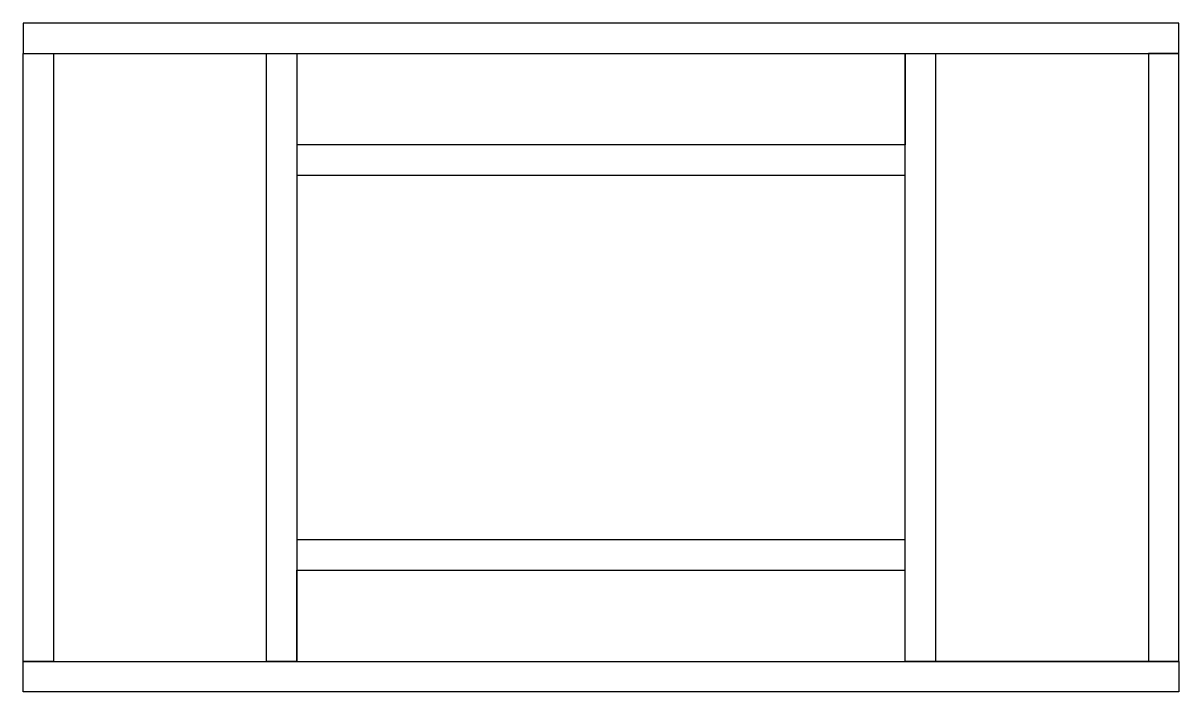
# Model space of a CAD drawing. Header units: inches. Extents: x 0 to 38, y 0 to 22.
import ezdxf

# ---------------------------------------------------------------- set-up
doc = ezdxf.new("R2010")
doc.units = ezdxf.units.IN
doc.header["$MEASUREMENT"] = 0

msp = doc.modelspace()

# ---------------------------------------------------------------- linework, layer by layer
for p, q in [((9, 21), (9, 18)), ((29, 21), (29, 18)), ((38, 21), (38, 21)), ((9, 1), (9, 4)), ((29, 1), (29, 4)), ((38, 1), (30, 1))]:
    msp.add_line(p, q)
for points in [[(38, 22), (0, 22), (0, 21), (38, 21)], [(1, 21), (1, 1), (0, 1), (0, 21)], [(9, 21), (9, 1), (8, 1), (8, 21)], [(30, 21), (30, 1), (29, 1), (29, 21)], [(37, 21), (37, 1), (38, 1), (38, 21)], [(29, 18), (9, 18), (9, 17), (29, 17)], [(29, 5), (9, 5), (9, 4), (29, 4)], [(38, 0), (0, 0), (0, 1), (38, 1)]]:
    msp.add_lwpolyline(points, close=True)

doc.saveas('drawing.dxf')
